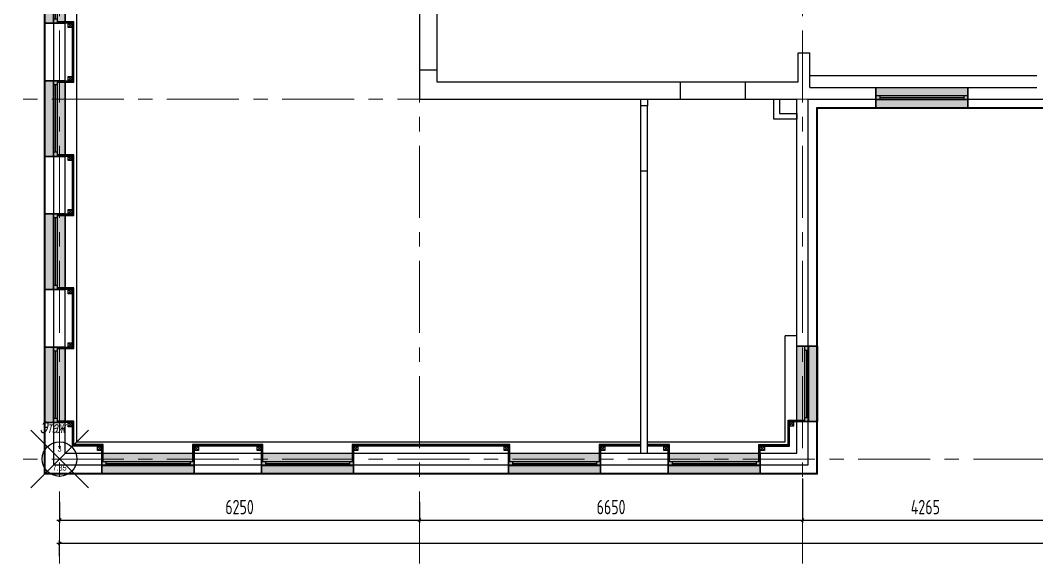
# Model space of a CAD drawing. Header units: millimetres. Extents: x -185251 to 7892985, y -102157 to 319855.
# Drawn here: x -173030 to -155384, y 92776 to 102191 of the extents above; entities that cross this region are included whole.
import ezdxf
from ezdxf import colors
from ezdxf.entities.mleader import LeaderData, LeaderLine
from ezdxf.enums import TextEntityAlignment as Align
from ezdxf.math import Vec2, Vec3

# ---------------------------------------------------------------- set-up
doc = ezdxf.new("R2010")
doc.units = ezdxf.units.MM
doc.header["$LTSCALE"] = 10
doc.linetypes.add('CENTER', pattern=[2, 1.25, -0.25, 0.25, -0.25])
doc.layers.add('Aks_реперные_точки', color=7, linetype='Continuous')
doc.layers.add('Архитектура', color=251, linetype='Continuous')
doc.layers.add('АР_Оси', color=142, linetype='Continuous', lineweight=9)
doc.layers.add('АР_Оси размеры', color=142, linetype='Continuous', lineweight=9)
doc.layers.get('0').off()
doc.layers.get('0').freeze()
doc.styles.add('Aks_ВЫНОСКИ', font='ARIALN.TTF', dxfattribs={"width": 0.8, "oblique": 15})
doc.styles.add('ISOCPEUR', font='isocpeur.ttf', dxfattribs={"width": 0.7})
doc.styles.add('ГОСТ 2.304', font='isocpeur.ttf', dxfattribs={"width": 0.7})
doc.dimstyles.new('СПДС', dxfattribs={"dimscale": 100, "dimtxt": 2.5, "dimasz": 0.5, "dimexe": 0.5, "dimexo": 1, "dimgap": 1, "dimtad": 1, "dimdec": 0, "dimrnd": 5, "dimtxsty": 'ГОСТ 2.304', "dimblk": 'OBLIQUE', "dimcen": 2.5, "dimdle": 0.5, "dimadec": 0, "dimazin": 2, "dimtfac": 0.75, "dimtdec": 0, "dimtmove": 1, "dimatfit": 3, "dimfxl": 1, "dimtolj": 1, "dimarcsym": 1})

# ---------------------------------------------------------------- blocks, each defined once
blk = doc.blocks.new('_DOTSMALL')
at = {"color": 0, "linetype": 'ByBlock', "const_width": 0.5}
blk.add_lwpolyline([(-0.0625, 0, 1), (0.0625, 0, 1)], format="xyb", close=True, dxfattribs=at)
blk = doc.blocks.new('_Oblique')
at = {"color": 0, "linetype": 'ByBlock', "lineweight": -2}
blk.add_line((-0.5, -0.5), (0.5, 0.5), dxfattribs=at)
blk = doc.blocks.new('*D781')
at = {"layer": 'Defpoints', "color": 0, "ltscale": 100, "transparency": 16777216}
for p in [(-172349, 93927), (-166099, 93927), (-166099, 93517)]:
    blk.add_point(p, dxfattribs=at)
at = {"layer": 'АР_Оси размеры', "color": 0, "lineweight": -2, "ltscale": 100, "transparency": 16777216}
for p, q in [((-172349, 93827), (-172349, 93467)), ((-166099, 93827), (-166099, 93467)), ((-172399, 93517), (-166049, 93517))]:
    blk.add_line(p, q, dxfattribs=at)
at = {"layer": 'АР_Оси размеры', "color": 0, "lineweight": -2, "ltscale": 100, "transparency": 16777216, "xscale": 50, "yscale": 50, "zscale": 50, "rotation": 180}
blk.add_blockref('_Oblique', (-172349, 93517), dxfattribs=at)
at = {"layer": 'АР_Оси размеры', "color": 0, "lineweight": -2, "ltscale": 100, "transparency": 16777216, "xscale": 50, "yscale": 50, "zscale": 50}
blk.add_blockref('_Oblique', (-166099, 93517), dxfattribs=at)
at = {"layer": 'АР_Оси размеры', "color": 0, "ltscale": 100, "transparency": 16777216, "insert": (-169224, 93742), "char_height": 250, "attachment_point": 5, "style": 'ГОСТ 2.304'}
blk.add_mtext('\\A1;6250', dxfattribs=at)
blk = doc.blocks.new('*D782')
at = {"layer": 'Defpoints', "color": 0, "ltscale": 100, "transparency": 16777216}
for p in [(-159449, 94340), (-166099, 93927), (-159449, 93517)]:
    blk.add_point(p, dxfattribs=at)
at = {"layer": 'АР_Оси размеры', "color": 0, "lineweight": -2, "ltscale": 100, "transparency": 16777216}
for p, q in [((-159449, 94240), (-159449, 93467)), ((-166099, 93827), (-166099, 93467)), ((-166149, 93517), (-159399, 93517))]:
    blk.add_line(p, q, dxfattribs=at)
at = {"layer": 'АР_Оси размеры', "color": 0, "lineweight": -2, "ltscale": 100, "transparency": 16777216, "xscale": 50, "yscale": 50, "zscale": 50, "rotation": 180}
blk.add_blockref('_Oblique', (-166099, 93517), dxfattribs=at)
at = {"layer": 'АР_Оси размеры', "color": 0, "lineweight": -2, "ltscale": 100, "transparency": 16777216, "xscale": 50, "yscale": 50, "zscale": 50}
blk.add_blockref('_Oblique', (-159449, 93517), dxfattribs=at)
at = {"layer": 'АР_Оси размеры', "color": 0, "ltscale": 100, "transparency": 16777216, "insert": (-162774, 93742), "char_height": 250, "attachment_point": 5, "style": 'ГОСТ 2.304'}
blk.add_mtext('\\A1;6650', dxfattribs=at)
blk = doc.blocks.new('*D783')
at = {"layer": 'Defpoints', "color": 0, "ltscale": 100, "transparency": 16777216}
for p in [(-159449, 94340), (-155184, 94340), (-155184, 93517)]:
    blk.add_point(p, dxfattribs=at)
at = {"layer": 'АР_Оси размеры', "color": 0, "lineweight": -2, "ltscale": 100, "transparency": 16777216}
for p, q in [((-159449, 94240), (-159449, 93467)), ((-155184, 94240), (-155184, 93467)), ((-159499, 93517), (-155134, 93517))]:
    blk.add_line(p, q, dxfattribs=at)
at = {"layer": 'АР_Оси размеры', "color": 0, "lineweight": -2, "ltscale": 100, "transparency": 16777216, "xscale": 50, "yscale": 50, "zscale": 50, "rotation": 180}
blk.add_blockref('_Oblique', (-159449, 93517), dxfattribs=at)
at = {"layer": 'АР_Оси размеры', "color": 0, "lineweight": -2, "ltscale": 100, "transparency": 16777216, "xscale": 50, "yscale": 50, "zscale": 50}
blk.add_blockref('_Oblique', (-155184, 93517), dxfattribs=at)
at = {"layer": 'АР_Оси размеры', "color": 0, "ltscale": 100, "transparency": 16777216, "insert": (-157317, 93742), "char_height": 250, "attachment_point": 5, "style": 'ГОСТ 2.304'}
blk.add_mtext('\\A1;4265', dxfattribs=at)
blk = doc.blocks.new('*D778')
at = {"layer": 'Defpoints', "color": 0, "ltscale": 100, "transparency": 16777216}
for p in [(-103934, 93115), (-172349, 92789), (-103934, 92789)]:
    blk.add_point(p, dxfattribs=at)
at = {"layer": 'АР_Оси размеры', "color": 0, "lineweight": -2, "ltscale": 100, "transparency": 16777216}
for p, q in [((-172399, 93115), (-103884, 93115)), ((-172349, 92889), (-172349, 93165)), ((-103934, 92889), (-103934, 93165))]:
    blk.add_line(p, q, dxfattribs=at)
at = {"layer": 'АР_Оси размеры', "color": 0, "lineweight": -2, "ltscale": 100, "transparency": 16777216, "xscale": 50, "yscale": 50, "zscale": 50, "rotation": 180}
blk.add_blockref('_Oblique', (-172349, 93115), dxfattribs=at)
at = {"layer": 'АР_Оси размеры', "color": 0, "lineweight": -2, "ltscale": 100, "transparency": 16777216, "xscale": 50, "yscale": 50, "zscale": 50}
blk.add_blockref('_Oblique', (-103934, 93115), dxfattribs=at)
at = {"layer": 'АР_Оси размеры', "color": 0, "ltscale": 100, "transparency": 16777216, "insert": (-138142, 93340), "char_height": 250, "attachment_point": 5, "style": 'ГОСТ 2.304'}
blk.add_mtext('\\A1;68415', dxfattribs=at)
blk = doc.blocks.new('A$Ce02d65bd')
at = {"ltscale": 100}
for points in [[(0, 0), (0, 75), (75, 75), (75, 0), (0, 0)], [(0, 0), (75, 75)], [(0, 75), (75, 0)]]:
    blk.add_lwpolyline(points, dxfattribs=at)
blk = doc.blocks.new('*U40')
at = {"true_color": 0xffffff}
h = blk.add_hatch(color=7, dxfattribs=at)
h.dxf.hatch_style = 1
h.paths.add_polyline_path([(-1600, -140), (0, -140), (0, 220), (-1600, 220)])
at = {"lineweight": 30}
for p, q in [((-1600, -140), (-1600, 220)), ((0, -140), (0, 220))]:
    blk.add_line(p, q, dxfattribs=at)
for p, q in [((0, 220), (-1600, 220)), ((-1600, 70), (0, 70)), ((-1600, 0), (0, 0)), ((-1530, 0), (-1530, 70)), ((-1530, 35), (-70, 35)), ((-70, 0), (-70, 70)), ((-1600, -140), (0, -140)), ((-1600, -140), (-1600, -140)), ((-1600, -140), (-1600, -140)), ((0, -140), (0, -140)), ((0, -140), (0, -140))]:
    blk.add_line(p, q)
blk = doc.blocks.new('*U108')
at = {"true_color": 0xffffff}
h = blk.add_hatch(color=7, dxfattribs=at)
h.dxf.hatch_style = 1
h.paths.add_polyline_path([(-1310, -140), (0, -140), (0, 220), (-1310, 220)])
at = {"lineweight": 30}
for p, q in [((-1310, -140), (-1310, 220)), ((0, -140), (0, 220))]:
    blk.add_line(p, q, dxfattribs=at)
for p, q in [((0, 220), (-1310, 220)), ((-1310, 70), (0, 70)), ((-1310, 0), (0, 0)), ((-1240, 0), (-1240, 70)), ((-1240, 35), (-70, 35)), ((-70, 0), (-70, 70)), ((-1310, -140), (0, -140)), ((-1310, -140), (-1310, -140)), ((-1310, -140), (-1310, -140)), ((0, -140), (0, -140)), ((0, -140), (0, -140))]:
    blk.add_line(p, q)
blk = doc.blocks.new('*U104')
at = {"true_color": 0xffffff}
h = blk.add_hatch(color=7, dxfattribs=at)
h.dxf.hatch_style = 1
h.paths.add_polyline_path([(-1310, 140), (0, 140), (0, -220), (-1310, -220)])
at = {"lineweight": 30}
for p, q in [((-1310, 140), (-1310, -220)), ((0, 140), (0, -220))]:
    blk.add_line(p, q, dxfattribs=at)
for p, q in [((-1310, 140), (0, 140)), ((-1310, 140), (-1310, 140)), ((-1310, 140), (-1310, 140)), ((-1310, 0), (0, 0)), ((0, 140), (0, 140)), ((0, 140), (0, 140)), ((-1310, -70), (0, -70)), ((-1240, 0), (-1240, -70)), ((-1240, -35), (-70, -35)), ((-70, 0), (-70, -70)), ((0, -220), (-1310, -220))]:
    blk.add_line(p, q)
blk = doc.blocks.new('Aks_Реперная_Точка')
at = {"layer": 'Aks_реперные_точки', "linetype": 'ByBlock'}
for p, q in [((5, 5), (-5, -5)), ((-5, 5), (5, -5))]:
    blk.add_line(p, q, dxfattribs=at)
blk.add_circle((0, 0), 3, dxfattribs=at)
at = {"layer": 'Aks_реперные_точки', "linetype": 'ByBlock', "style": 'Aks_ВЫНОСКИ', "oblique": 15, "width": 0.8}
blk.add_text('Этаж', height=2, dxfattribs=at).set_placement((-3.5, 4.5))
at = {"layer": 'Aks_реперные_точки', "linetype": 'ByBlock', "style": 'Aks_ВЫНОСКИ'}
blk.add_attdef('Floor', text='', height=1, dxfattribs=at).set_placement((0, 1), align=Align.BOTTOM_CENTER)
blk.add_attdef('Elevation', text='', height=1, dxfattribs=at).set_placement((0, -1), align=Align.TOP_CENTER)

msp = doc.modelspace()

# ---------------------------------------------------------------- linework, layer by layer
at = {"layer": 'АР_Оси', "linetype": 'CENTER', "ltscale": 100}
for p, q in [((-166099.3, 92764), (-166099.3, 126647.9)), ((-159449.3, 92764), (-159449.3, 122146.5)), ((-172349.3, 92764), (-172349.3, 107242.1)), ((-176483.7, 100825.2), (-101315.8, 100825.2)), ((-176483.7, 94575.2), (-101315.8, 94575.2))]:
    msp.add_line(p, q, dxfattribs=at)
at = {"layer": 'Архитектура', "lineweight": 25, "transparency": 33554684}
for p, q in [((-172449.3, 94475.2), (-172449.3, 104185.2)), ((-172249.3, 94675.2), (-172249.3, 103985.2)), ((-172049.3, 94875.2), (-172049.3, 103985.2)), ((-166099.3, 103031.3), (-166099.3, 101331.3)), ((-165799.3, 102831.3), (-165799.3, 101331.3)), ((-159524.3, 101125.2), (-159524.3, 101625.2)), ((-159524.3, 101625.2), (-159324.3, 101625.2)), ((-159324.3, 101025.2), (-159324.3, 101625.2)), ((-166099.3, 101331.3), (-166099.3, 100825.2)), ((-166099.3, 101331.3), (-165799.3, 101331.3)), ((-165799.3, 101331.3), (-165799.3, 101125.2)), ((-165799.3, 101125.2), (-161569.3, 101125.2)), ((-161569.3, 101125.3), (-160402.3, 101125.3)), ((-161569.3, 100825.2), (-161569.3, 101125.2)), ((-160439.3, 101125.2), (-159524.3, 101125.2)), ((-160439.3, 100825.2), (-160439.3, 101125.2)), ((-155384.3, 101225.2), (-159324.3, 101225.2)), ((-159324.3, 101025.2), (-155384.3, 101025.2)), ((-166099.3, 100825.2), (-161569.3, 100825.2)), ((-161569.3, 100825.3), (-160402.3, 100825.3)), ((-160439.3, 100825.2), (-159549.3, 100825.2)), ((-159549.3, 94675.2), (-159549.3, 100825.2)), ((-159349.3, 94475.2), (-159349.3, 100825.2)), ((-159349.3, 100825.2), (-151229.3, 100825.2)), ((-162259.3, 99575.2), (-162259.6, 100705.2)), ((-162139.3, 99575.2), (-162139.3, 100705.2)), ((-159199.3, 94325.2), (-159199.3, 100675.2)), ((-159199.3, 100675.2), (-151079.3, 100675.2)), ((-159189.3, 94315.2), (-159189.3, 100665.2)), ((-159189.3, 100665.2), (-151069.3, 100665.2)), ((-159749.3, 94875.2), (-159749.3, 96714.3)), ((-159549.3, 96714.3), (-159749.3, 96714.3)), ((-172049.3, 94875.2), (-162259.2, 94875.2)), ((-162139.2, 94875.2), (-159749.3, 94875.2)), ((-172249.3, 94675.2), (-159549.3, 94675.2)), ((-172449.3, 94475.2), (-159349.3, 94475.2))]:
    msp.add_line(p, q, dxfattribs=at)
for points in [[(-172609.3, 94315.2), (-172609.6, 104345.2)], [(-172599.3, 94325.2), (-172599.6, 104335.2)], [(-172389.4, 101140.2), (-172123.6, 101140.2), (-172123.6, 102140.2), (-172389.4, 102140.2)], [(-172389.3, 101115.2), (-172098.6, 101115.2), (-172098.6, 102165.2), (-172389.3, 102165.2)], [(-172389.3, 101127.7), (-172111.1, 101127.7), (-172111.1, 102152.7), (-172389.3, 102152.7)], [(-162259.3, 100705.2), (-162259.3, 100825.2)], [(-162139.3, 100825.2), (-162139.3, 100705.2)], [(-162139.3, 100705.2), (-162259.3, 100705.2)], [(-172435.1, 98830.2), (-172123.7, 98830.2), (-172123.7, 99830.2), (-172501.6, 99830.2)], [(-172389.4, 98805.2), (-172098.7, 98805.2), (-172098.7, 99855.2), (-172389.4, 99855.2)], [(-172389.4, 98817.7), (-172111.2, 98817.7), (-172111.2, 99842.7), (-172389.4, 99842.7)], [(-162259.2, 94675.2), (-162259.3, 99575.2)], [(-162139.3, 99575.2), (-162259.3, 99575.2)], [(-162139.2, 94675.2), (-162139.3, 99575.2)], [(-172435, 96520.2), (-172123.6, 96520.2), (-172123.6, 97520.2), (-172501.5, 97520.2)], [(-172389.3, 96495.2), (-172098.6, 96495.2), (-172098.6, 97545.2), (-172389.3, 97545.2)], [(-172389.3, 96507.7), (-172111.1, 96507.7), (-172111.1, 97532.7), (-172389.3, 97532.7)], [(-171589.3, 94535.3), (-171589.3, 94826), (-172098.5, 94826), (-172098.5, 95235.2), (-172389.3, 95235.2)], [(-171601.8, 94535.3), (-171601.8, 94813.5), (-172111, 94813.5), (-172111, 95222.7), (-172389.3, 95222.7)], [(-171614.3, 94535.3), (-171614.3, 94801), (-172123.5, 94801), (-172123.5, 95210.2), (-172389.3, 95210.2)], [(-160209.3, 94535.3), (-160209.3, 94826), (-159700, 94826), (-159700, 95250.2), (-159409.3, 95250.2)], [(-160196.8, 94535.3), (-160196.8, 94813.5), (-159687.5, 94813.5), (-159687.5, 95237.7), (-159409.3, 95237.7)], [(-160184.3, 94535.3), (-160184.3, 94801), (-159675, 94801), (-159675, 95225.2), (-159409.2, 95225.2)], [(-168819.3, 94535.3), (-168819.3, 94826), (-170039.3, 94826), (-170039.3, 94535.3)], [(-168831.8, 94535.3), (-168831.8, 94813.5), (-170026.8, 94813.5), (-170026.8, 94535.3)], [(-168844.3, 94535.3), (-168844.3, 94801), (-170014.3, 94801), (-170014.3, 94535.2)], [(-165946.5, 94826), (-167269.3, 94826), (-167269.3, 94535.3)], [(-165946.5, 94813.5), (-167256.8, 94813.5), (-167256.8, 94535.3)], [(-165946.5, 94801), (-167244.3, 94801), (-167244.3, 94535.2)], [(-164529.3, 94535.3), (-164529.3, 94826), (-165979.2, 94826)], [(-164541.8, 94535.3), (-164541.8, 94813.5), (-165979.2, 94813.5)], [(-164554.3, 94535.3), (-164554.3, 94801), (-165979.2, 94801)], [(-162259.2, 94826), (-162979.3, 94826), (-162979.3, 94535.3)], [(-162259.2, 94813.5), (-162966.8, 94813.5), (-162966.8, 94535.3)], [(-162259.2, 94801), (-162954.3, 94801), (-162954.3, 94535.2)], [(-161759.3, 94535.3), (-161759.3, 94826), (-162139.2, 94826)], [(-161771.8, 94535.3), (-161771.8, 94813.5), (-162139.2, 94813.5)], [(-161784.3, 94535.3), (-161784.3, 94801), (-162139.2, 94801)], [(-159189.3, 94315.2), (-172609.3, 94315.2)], [(-159199.3, 94325.2), (-172599.3, 94325.2)]]:
    msp.add_lwpolyline(points, dxfattribs=at)
msp.add_lwpolyline([(-159549.3, 100475.2), (-159949.3, 100475.2), (-159949.3, 100825.2), (-159849.3, 100825.2), (-159849.3, 100575.2), (-159549.3, 100575.2)], close=True, dxfattribs=at)

# ---------------------------------------------------------------- block references
at = {"layer": 'Aks_реперные_точки', "linetype": 'ByBlock', "xscale": 100, "yscale": 100, "zscale": 100}
msp.add_blockref('Aks_Реперная_Точка', (-172349.3, 94575.2), dxfattribs=at).add_auto_attribs({'Floor': '3', 'Elevation': '7.85'})
at = {"layer": 'Архитектура', "lineweight": 25, "transparency": 33554684}
for name, p, rotation in [('*U104', (-172389.4, 102140.2), 270), ('A$Ce02d65bd', (-172123.6, 102065.2), 90), ('*U104', (-172389.4, 99830.2), 270), ('A$Ce02d65bd', (-172123.6, 101140.2), 90), ('A$Ce02d65bd', (-172123.7, 99755.2), 90), ('*U104', (-172389.4, 97520.2), 270), ('A$Ce02d65bd', (-172123.7, 98830.2), 90), ('A$Ce02d65bd', (-172123.6, 97445.2), 90), ('A$Ce02d65bd', (-172123.6, 96520.2), 90), ('*U104', (-172389.3, 95210.2), 270), ('A$Ce02d65bd', (-172123.5, 95135.2), 89.99999999999999), ('A$Ce02d65bd', (-171614.3, 94801), 180), ('A$Ce02d65bd', (-169939.3, 94801), 180), ('A$Ce02d65bd', (-168844.3, 94801), 180), ('A$Ce02d65bd', (-167169.3, 94801), 180), ('A$Ce02d65bd', (-164554.3, 94801), 180), ('A$Ce02d65bd', (-162879.3, 94801), 180), ('A$Ce02d65bd', (-161784.3, 94801), 180), ('A$Ce02d65bd', (-160109.3, 94801), 180)]:
    msp.add_blockref(name, p, dxfattribs=dict(at, rotation=rotation))
at = {"layer": 'Архитектура', "lineweight": 25, "transparency": 33554684, "xscale": -1}
for name, p, rotation in [('*U40', (-156579.3, 100885.2), 180), ('*U108', (-159409.3, 96535.2), 270), ('A$Ce02d65bd', (-159675, 95151), 270), ('*U40', (-170014.3, 94535.2), 180), ('*U40', (-167244.3, 94535.2), 180), ('*U40', (-162954.3, 94535.2), 180), ('*U40', (-160184.3, 94535.2), 180)]:
    msp.add_blockref(name, p, dxfattribs=dict(at, rotation=rotation))

# ---------------------------------------------------------------- dimensions: what is measured, and where the dimension line sits
at = {"layer": 'АР_Оси размеры', "ltscale": 100}
for base, p1, p2, picture, middle in [((-159449.3, 93516.6), (-166099.3, 93926.6), (-159449.3, 94340.4), '*D782', (-162774.3, 93741.6)), ((-155184.3, 93516.6), (-159449.3, 94340.4), (-155184.3, 94340.4), '*D783', (-157316.8, 93741.6)), ((-166099.3, 93516.6), (-172349.3, 93926.6), (-166099.3, 93926.6), '*D781', (-169224.3, 93741.6)), ((-103934.3, 93114.6), (-172349.3, 92789), (-103934.3, 92789), '*D778', (-138141.8, 93339.6))]:
    dim = msp.add_linear_dim(base=base, p1=p1, p2=p2, dimstyle='СПДС', dxfattribs=at)
    dim.commit()
    dim.dimension.update_dxf_attribs({"geometry": picture, "text_midpoint": middle})

# ---------------------------------------------------------------- leaders
at = {"layer": 'Архитектура', "lineweight": 25, "transparency": 33554684}
ml = msp.add_multileader_mtext('Standard', dxfattribs=at)
ml.set_content('Л.2', color=256, style='ISOCPEUR')
ml.set_leader_properties(color=256, linetype='Continuous', lineweight=-1)
ml.set_arrow_properties(name='DOTSMALL')
ml.build(insert=Vec2(0, 0))
ml.multileader.update_dxf_attribs({"has_text_frame": 1, "text_left_attachment_type": 4, "text_right_attachment_type": 4, "dogleg_length": 100, "arrow_head_size": 180})
ctx = ml.context
ctx.base_point, ctx.char_height, ctx.arrow_head_size, ctx.landing_gap_size, ctx.plane_origin = Vec3(-155818.3, 305092.3, 0), 250, 180, 50, Vec3(-91789.1, 292800.5, 0)
ctx.left_attachment, ctx.right_attachment = 4, 4
notes = []
notes.append((ctx, [(0, (0, 0, 0), (0, 0), (1, 0), 1, [])]))
ctx.mtext.insert, ctx.mtext.width, ctx.mtext.line_spacing_style, ctx.mtext.flow_direction = Vec3(-155768.3, 305425.7, 0), 852.697, 2, 5
ml = msp.add_multileader_mtext('Standard', dxfattribs=at)
ml.set_content('Л.2', color=256, style='ISOCPEUR')
ml.set_leader_properties(color=256, linetype='Continuous', lineweight=-1)
ml.set_arrow_properties(name='DOTSMALL')
ml.build(insert=Vec2(0, 0))
ml.multileader.update_dxf_attribs({"has_text_frame": 1, "text_left_attachment_type": 4, "text_right_attachment_type": 4, "dogleg_length": 100, "arrow_head_size": 180})
ctx = ml.context
ctx.base_point, ctx.char_height, ctx.arrow_head_size, ctx.landing_gap_size, ctx.plane_origin = Vec3(-155501.4, 214032.7, 0), 250, 180, 50, Vec3(-129706.2, 200566.2, 0)
ctx.left_attachment, ctx.right_attachment = 4, 4
notes.append((ctx, [(0, (0, 0, 0), (0, 0), (1, 0), 1, [])]))
ctx.mtext.insert, ctx.mtext.width, ctx.mtext.line_spacing_style, ctx.mtext.flow_direction = Vec3(-155451.4, 214366, 0), 852.697, 2, 5
ml = msp.add_multileader_mtext('Standard', dxfattribs=at)
ml.set_content('+11,750', color=256, style='ISOCPEUR')
ml.set_leader_properties(color=256, linetype='Continuous', lineweight=-1)
ml.set_arrow_properties(name='DOTSMALL')
ml.build(insert=Vec2(0, 0))
ml.multileader.update_dxf_attribs({"has_text_frame": 1, "text_left_attachment_type": 4, "text_right_attachment_type": 4, "dogleg_length": 100, "arrow_head_size": 180})
ctx = ml.context
ctx.base_point, ctx.char_height, ctx.arrow_head_size, ctx.landing_gap_size, ctx.plane_origin = Vec3(-155526.1, 207799.1), 250, 180, 50, Vec3(-154118.5, 206726)
ctx.left_attachment, ctx.right_attachment = 4, 4
notes.append((ctx, [(0, (0, 0, 0), (0, 0), (1, 0), 1, [])]))
ctx.mtext.insert, ctx.mtext.width, ctx.mtext.defined_height, ctx.mtext.line_spacing_style, ctx.mtext.flow_direction = Vec3(-155476.1, 208132.4), 696.035, 912.5, 2, 5
ml = msp.add_multileader_mtext('Standard', dxfattribs=at)
ml.set_content('+12,200', color=256, style='ISOCPEUR')
ml.set_leader_properties(color=256, linetype='Continuous', lineweight=-1)
ml.set_arrow_properties(name='DOTSMALL')
ml.build(insert=Vec2(0, 0))
ml.multileader.update_dxf_attribs({"has_text_frame": 1, "text_left_attachment_type": 4, "text_right_attachment_type": 4, "dogleg_length": 100, "arrow_head_size": 180})
ctx = ml.context
ctx.base_point, ctx.char_height, ctx.arrow_head_size, ctx.landing_gap_size, ctx.plane_origin = Vec3(-159917.7, 188208.1), 250, 180, 50, Vec3(-134681.8, 176585)
ctx.left_attachment, ctx.right_attachment = 4, 4
notes.append((ctx, [(0, (0, 0, 0), (0, 0), (1, 0), 1, [])]))
ctx.mtext.insert, ctx.mtext.width, ctx.mtext.line_spacing_style, ctx.mtext.flow_direction = Vec3(-159867.7, 188541.4), 852.697, 2, 5
ml = msp.add_multileader_mtext('Standard', dxfattribs=at)
ml.set_content('+12,650', color=256, style='ISOCPEUR')
ml.set_leader_properties(color=256, linetype='Continuous', lineweight=-1)
ml.set_arrow_properties(name='DOTSMALL')
ml.build(insert=Vec2(0, 0))
ml.multileader.update_dxf_attribs({"has_text_frame": 1, "text_left_attachment_type": 4, "text_right_attachment_type": 4, "dogleg_length": 100, "arrow_head_size": 180})
ctx = ml.context
ctx.base_point, ctx.char_height, ctx.arrow_head_size, ctx.landing_gap_size, ctx.plane_origin = Vec3(-159917.7, 187623.8), 250, 180, 50, Vec3(-134681.8, 176000.7)
ctx.left_attachment, ctx.right_attachment = 4, 4
notes.append((ctx, [(0, (0, 0, 0), (0, 0), (1, 0), 1, [])]))
ctx.mtext.insert, ctx.mtext.width, ctx.mtext.line_spacing_style, ctx.mtext.flow_direction = Vec3(-159867.7, 187957.1), 852.697, 2, 5
ml = msp.add_multileader_mtext('Standard', dxfattribs=at)
ml.set_content('Л.2', color=256, style='ISOCPEUR')
ml.set_leader_properties(color=256, linetype='Continuous', lineweight=-1)
ml.set_arrow_properties(name='DOTSMALL')
ml.build(insert=Vec2(0, 0))
ml.multileader.update_dxf_attribs({"has_text_frame": 1, "text_left_attachment_type": 4, "text_right_attachment_type": 4, "dogleg_length": 100, "arrow_head_size": 180})
ctx = ml.context
ctx.base_point, ctx.char_height, ctx.arrow_head_size, ctx.landing_gap_size, ctx.plane_origin = Vec3(-159220.3, 121413.8, 0), 250, 180, 50, Vec3(-133439.1, 107952.3, 0)
ctx.left_attachment, ctx.right_attachment = 4, 4
notes.append((ctx, [(0, (0, 0, 0), (0, 0), (1, 0), 1, [])]))
ctx.mtext.insert, ctx.mtext.width, ctx.mtext.line_spacing_style, ctx.mtext.flow_direction = Vec3(-159170.3, 121747.1, 0), 852.697, 2, 5
ml = msp.add_multileader_mtext('Standard', dxfattribs=at)
ml.set_content('+5,900', color=256, style='ISOCPEUR')
ml.set_leader_properties(color=256, linetype='Continuous', lineweight=-1)
ml.set_arrow_properties(name='DOTSMALL')
ml.build(insert=Vec2(0, 0))
ml.multileader.update_dxf_attribs({"has_text_frame": 1, "text_left_attachment_type": 4, "text_right_attachment_type": 4, "dogleg_length": 100, "arrow_head_size": 180})
ctx = ml.context
ctx.base_point, ctx.char_height, ctx.arrow_head_size, ctx.landing_gap_size, ctx.plane_origin = Vec3(-156595.8, 120962.8), 250, 180, 50, Vec3(-158757, 120371.5)
ctx.left_attachment, ctx.right_attachment = 4, 4
notes.append((ctx, [(0, (0, 0, 0), (0, 0), (1, 0), 1, [])]))
ctx.mtext.insert, ctx.mtext.width, ctx.mtext.line_spacing_style, ctx.mtext.flow_direction = Vec3(-156545.8, 121296.1), 852.697, 2, 5
ml = msp.add_multileader_mtext('Standard', dxfattribs=at)
ml.set_content('+5,900', color=256, style='ISOCPEUR')
ml.set_leader_properties(color=256, linetype='Continuous', lineweight=-1)
ml.set_arrow_properties(name='DOTSMALL')
ml.build(insert=Vec2(0, 0))
ml.multileader.update_dxf_attribs({"has_text_frame": 1, "text_left_attachment_type": 4, "text_right_attachment_type": 4, "dogleg_length": 100, "arrow_head_size": 180})
ctx = ml.context
ctx.base_point, ctx.char_height, ctx.arrow_head_size, ctx.landing_gap_size, ctx.plane_origin = Vec3(-156595.8, 120962.8), 250, 180, 50, Vec3(-158757, 120371.5)
ctx.left_attachment, ctx.right_attachment = 4, 4
notes.append((ctx, [(0, (0, 0, 0), (0, 0), (1, 0), 1, [])]))
ctx.mtext.insert, ctx.mtext.width, ctx.mtext.line_spacing_style, ctx.mtext.flow_direction = Vec3(-156545.8, 121296.1), 852.697, 2, 5
ml = msp.add_multileader_mtext('Standard', dxfattribs=at)
ml.set_content('+7,850', color=256, style='ISOCPEUR')
ml.set_leader_properties(color=256, linetype='Continuous', lineweight=-1)
ml.set_arrow_properties(name='DOTSMALL')
ml.build(insert=Vec2(0, 0))
ml.multileader.update_dxf_attribs({"has_text_frame": 1, "text_left_attachment_type": 4, "text_right_attachment_type": 4, "dogleg_length": 100, "arrow_head_size": 180})
ctx = ml.context
ctx.base_point, ctx.char_height, ctx.arrow_head_size, ctx.landing_gap_size, ctx.plane_origin = Vec3(-159260.6, 115196.7), 250, 180, 50, Vec3(-158081.6, 113958.6)
ctx.left_attachment, ctx.right_attachment = 4, 4
notes.append((ctx, [(0, (0, 0, 0), (0, 0), (1, 0), 1, [])]))
ctx.mtext.insert, ctx.mtext.width, ctx.mtext.line_spacing_style, ctx.mtext.flow_direction = Vec3(-159210.6, 115530.1), 852.697, 2, 5
for ctx, leaders in notes:
    for number, flags, end, landing, length, lines in leaders:
        leader = LeaderData()
        leader.index, (leader.has_last_leader_line, leader.has_dogleg_vector, leader.attachment_direction) = number, flags
        leader.last_leader_point, leader.dogleg_vector, leader.dogleg_length = Vec3(end), Vec3(landing), length
        for number, points, colour, breaks in lines:
            line = LeaderLine()
            line.index, line.vertices, line.color, line.breaks = number, Vec3.list(points), colors.encode_raw_color(colour), breaks
            leader.lines.append(line)
        ctx.leaders.append(leader)

doc.saveas('drawing.dxf')
